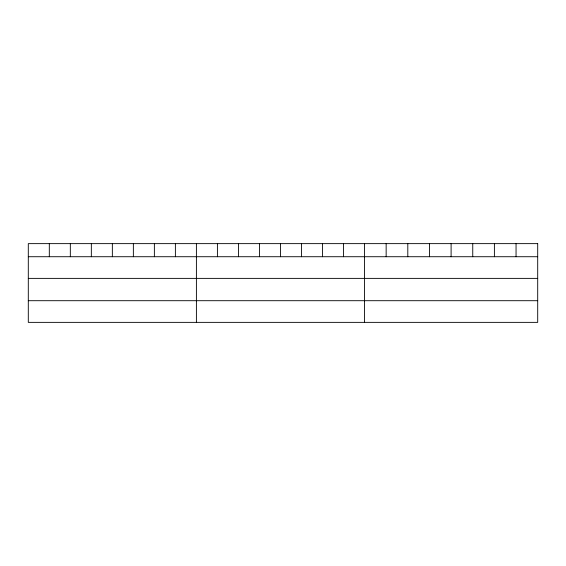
<?xml version="1.0" encoding="UTF-8"?>
<svg xmlns="http://www.w3.org/2000/svg" width="566" height="566" viewBox="0 0 566 566"><rect width="100%" height="100%" fill="white"/><g stroke="black" fill="none" stroke-linecap="round" stroke-linejoin="round"><path stroke-width="0.85" d="M28.3 256.723L537.7 256.723M28.3 278.38L537.7 278.38M28.3 300.702L537.7 300.702M516.05 243.635L516.05 256.723M494.401 243.635L494.401 256.723M472.752 243.635L472.752 256.723M451.102 243.635L451.102 256.723M429.452 243.635L429.452 256.723M407.803 243.635L407.803 256.723M386.153 243.635L386.153 256.723M364.504 243.635L364.504 322.365M343.491 243.635L343.491 256.723M322.478 243.635L322.478 256.723M301.466 243.635L301.466 256.723M280.453 243.635L280.453 256.723M259.44 243.635L259.44 256.723M238.428 243.635L238.428 256.723M217.415 243.635L217.415 256.723M196.402 243.635L196.402 322.365M175.389 243.635L175.389 256.723M154.376 243.635L154.376 256.723M133.364 243.635L133.364 256.723M112.351 243.635L112.351 256.723M91.338 243.635L91.338 256.723M70.326 243.635L70.326 256.723M49.313 243.635L49.313 256.723M537.7 243.635L28.3 243.635L28.3 322.365L537.7 322.365L537.7 243.635"/></g></svg>
